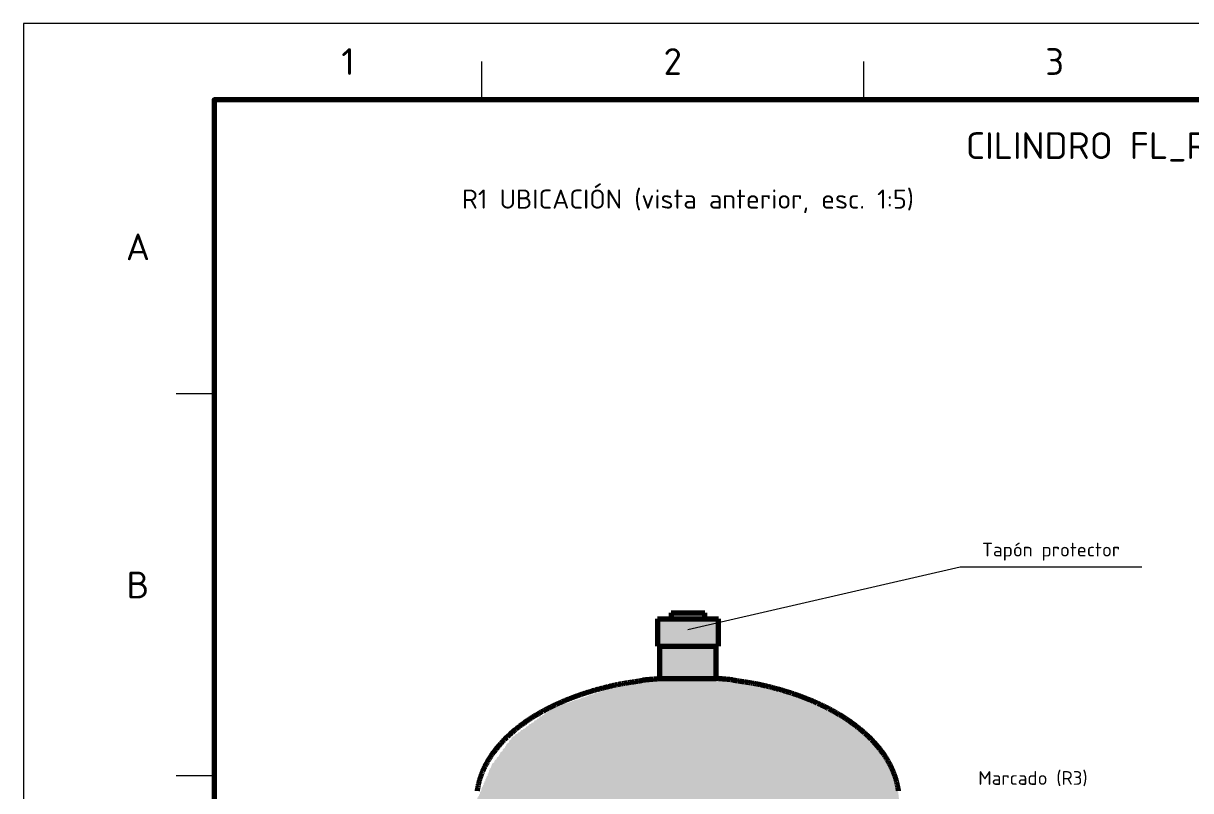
# Model space of a CAD drawing. Header units: millimetres. Extents: x 0 to 1554, y 0 to 420.
# Drawn here: x 1134 to 1286.8, y 196.6 to 297 of the extents above; entities that cross this region are included whole.
import ezdxf
from ezdxf.enums import TextEntityAlignment as Align

# ---------------------------------------------------------------- set-up
doc = ezdxf.new("R2010")
doc.units = ezdxf.units.MM
for name, color, linetype, lineweight in [('01-VISIBLE', 7, 'CONTINUOUS', 70), ('06-TEXTO', 7, 'CONTINUOUS', 25), ('07-RECUADRO', 7, 'CONTINUOUS', 70), ('08-FINA', 5, 'CONTINUOUS', 18), ('13-GRAFICA', 30, 'CONTINUOUS', 18)]:
    doc.layers.add(name, color=color, linetype=linetype, lineweight=lineweight)
doc.styles.add('ISO3098', font='isocpeur.ttf')

msp = doc.modelspace()

# ---------------------------------------------------------------- hatches: boundary and pattern name
at = {"layer": '08-FINA'}
h = msp.add_hatch(color=7, dxfattribs=at)
h.dxf.hatch_style = 1
h.paths.add_polyline_path([(1221, 217.664), (1223.526, 217.836), (1223.346, 218.615)])
at = {"layer": '13-GRAFICA', "true_color": 0xffd200}
h = msp.add_hatch(color=7, dxfattribs=at)
h.dxf.hatch_style = 1
h.paths.add_polyline_path([(1216.958, 215.5), (1216.958, 219.1), (1218.758, 219.1), (1218.758, 219.9), (1223.158, 219.9), (1223.158, 219.1), (1224.958, 219.1), (1224.958, 215.5)])
at = {"layer": '13-GRAFICA', "true_color": 0xb21820}
h = msp.add_hatch(color=7, dxfattribs=at)
h.dxf.hatch_style = 1
h.paths.add_polyline_path([(1217.258, 211.8), (1217.258, 215.5), (1224.658, 215.5), (1224.658, 211.8)])
h = msp.add_hatch(color=7, dxfattribs=at)
h.dxf.hatch_style = 1
h.paths.add_polyline_path([(1193.458, 195.7), (1193.558, 195.7), (1193.558, 195.9), (1193.658, 195.9), (1193.658, 196.1), (1193.758, 196.1), (1193.758, 196.4), (1193.858, 196.4), (1193.858, 196.6), (1193.958, 196.6), (1193.958, 196.9), (1194.058, 196.9), (1194.058, 197.1), (1194.158, 197.1), (1194.158, 197.3), (1194.258, 197.3), (1194.258, 197.6), (1194.358, 197.6), (1194.358, 197.8), (1194.458, 197.8), (1194.458, 198.1), (1194.558, 198.1), (1194.558, 198.3), (1194.658, 198.3), (1194.658, 198.5), (1194.758, 198.5), (1194.758, 198.8), (1194.858, 198.8), (1194.858, 199), (1194.958, 199), (1194.958, 199.3), (1195.058, 199.3), (1195.058, 199.5), (1195.158, 199.5), (1195.358, 200.1), (1195.658, 200.3), (1195.658, 200.5), (1195.758, 200.5), (1195.758, 200.6), (1195.958, 200.7), (1195.958, 200.9), (1196.258, 201.1), (1196.258, 201.3), (1196.358, 201.3), (1196.458, 201.6), (1196.758, 201.8), (1196.758, 202), (1197.058, 202.2), (1197.058, 202.4), (1197.158, 202.4), (1197.258, 202.7), (1197.558, 202.9), (1197.558, 203.1), (1197.858, 203.3), (1197.858, 203.5), (1197.958, 203.5), (1198.058, 203.7), (1198.258, 203.7), (1198.458, 204), (1198.658, 204), (1198.758, 204.2), (1198.958, 204.2), (1199.158, 204.5), (1199.358, 204.5), (1199.458, 204.7), (1199.658, 204.7), (1199.658, 204.8), (1199.758, 204.8), (1199.858, 205), (1200.058, 205), (1200.258, 205.3), (1200.458, 205.3), (1200.558, 205.5), (1200.758, 205.5), (1200.958, 205.8), (1201.158, 205.8), (1201.258, 206), (1201.458, 206), (1201.658, 206.3), (1201.858, 206.3), (1201.958, 206.5), (1202.158, 206.5), (1202.358, 206.8), (1202.558, 206.8), (1202.658, 207), (1202.858, 207), (1203.058, 207.3), (1203.458, 207.4), (1203.458, 207.5), (1203.758, 207.5), (1203.758, 207.6), (1204.358, 207.7), (1204.358, 207.8), (1204.558, 207.8), (1204.558, 207.9), (1204.858, 207.9), (1204.858, 208), (1205.158, 208), (1205.158, 208.1), (1205.458, 208.1), (1205.458, 208.2), (1205.758, 208.2), (1205.758, 208.3), (1206.058, 208.3), (1206.058, 208.4), (1206.958, 208.6), (1206.958, 208.7), (1207.158, 208.7), (1207.158, 208.8), (1207.458, 208.8), (1207.458, 208.9), (1207.758, 208.9), (1207.758, 209), (1208.058, 209), (1208.058, 209.1), (1208.358, 209.1), (1208.358, 209.2), (1208.658, 209.2), (1208.658, 209.3), (1209.558, 209.5), (1209.558, 209.6), (1209.758, 209.6), (1209.758, 209.7), (1210.058, 209.7), (1210.058, 209.8), (1210.358, 209.8), (1210.358, 209.9), (1210.658, 209.9), (1210.658, 210), (1210.958, 210), (1210.958, 210.1), (1211.258, 210.1), (1211.258, 210.2), (1212.158, 210.4), (1212.158, 210.5), (1212.358, 210.5), (1212.358, 210.6), (1213.058, 210.6), (1213.058, 210.7), (1213.758, 210.7), (1213.758, 210.8), (1214.458, 210.8), (1214.458, 210.9), (1215.158, 210.9), (1215.158, 211), (1215.958, 211), (1215.958, 211.1), (1216.658, 211.1), (1216.658, 211.2), (1225.358, 211.2), (1225.358, 211.1), (1226.158, 211.1), (1226.158, 211), (1226.958, 211), (1226.958, 210.9), (1227.658, 210.9), (1227.658, 210.8), (1228.458, 210.8), (1228.458, 210.7), (1229.858, 210.6), (1229.858, 210.5), (1230.658, 210.4), (1230.658, 210.3), (1230.958, 210.3), (1230.958, 210.2), (1231.358, 210.2), (1231.358, 210.1), (1232.558, 209.9), (1232.558, 209.8), (1232.858, 209.8), (1232.858, 209.7), (1234.058, 209.5), (1234.058, 209.4), (1234.358, 209.4), (1234.358, 209.3), (1234.758, 209.3), (1234.758, 209.2), (1235.058, 209.2), (1235.058, 209.1), (1235.558, 209), (1235.558, 208.9), (1235.758, 208.9), (1235.758, 208.8), (1236.058, 208.8), (1236.058, 208.7), (1236.258, 208.7), (1236.258, 208.6), (1236.458, 208.6), (1236.458, 208.5), (1236.758, 208.5), (1236.758, 208.4), (1236.958, 208.4), (1236.958, 208.3), (1237.158, 208.3), (1237.158, 208.2), (1237.458, 208.2), (1237.458, 208.1), (1237.658, 208.1), (1237.658, 208), (1237.958, 208), (1237.958, 207.9), (1238.158, 207.9), (1238.158, 207.8), (1238.358, 207.8), (1238.358, 207.7), (1238.658, 207.7), (1238.658, 207.6), (1238.858, 207.6), (1238.858, 207.5), (1239.158, 207.5), (1239.158, 207.4), (1239.358, 207.4), (1239.458, 207.2), (1239.858, 207.1), (1239.958, 206.9), (1240.358, 206.8), (1240.458, 206.6), (1240.858, 206.5), (1240.958, 206.3), (1241.358, 206.2), (1241.458, 206), (1241.858, 205.9), (1241.858, 205.8), (1242.158, 205.7), (1242.258, 205.5), (1242.458, 205.5), (1242.758, 205.1), (1242.958, 205.1), (1243.358, 204.6), (1243.558, 204.6), (1243.858, 204.2), (1244.058, 204.2), (1244.458, 203.7), (1244.658, 203.7), (1244.658, 203.6), (1244.958, 203.4), (1244.958, 203.2), (1245.058, 203.2), (1245.058, 203.1), (1245.758, 202.5), (1245.758, 202.3), (1246.358, 201.8), (1246.458, 201.4), (1246.658, 201.3), (1246.658, 201.1), (1246.758, 201.1), (1246.858, 200.8), (1247.058, 200.7), (1247.158, 200.3), (1247.258, 200.3), (1247.358, 200), (1247.558, 199.9), (1247.658, 199.3), (1247.758, 199.3), (1247.758, 199.1), (1247.858, 199.1), (1247.958, 198.5), (1248.058, 198.5), (1248.158, 198), (1248.258, 198), (1248.258, 197.7), (1248.358, 197.7), (1248.658, 195.2), (1248.558, 195.2), (1248.558, 195.1), (1193.458, 195.1), (1193.458, 195.2), (1193.358, 195.2)])
h = msp.add_hatch(color=7, dxfattribs=at)
h.dxf.hatch_style = 1
h.paths.add_polyline_path([(1217.158, 211.8), (1224.858, 211.8), (1224.858, 211.7), (1225.158, 211.6), (1225.158, 211.3), (1225.258, 211.3), (1225.258, 211.2), (1216.758, 211.2), (1216.758, 211.4), (1216.858, 211.4), (1216.858, 211.6), (1217.158, 211.7)])

# ---------------------------------------------------------------- linework, layer by layer
at = {"layer": '01-VISIBLE'}
for p, q in [((1217, 219.07), (1217, 215.47)), ((1218.8, 219.87), (1218.8, 219.07)), ((1223.2, 219.07), (1223.2, 219.87)), ((1225, 215.47), (1225, 219.07)), ((1217.3, 211.27), (1217.3, 215.47)), ((1224.7, 211.27), (1224.7, 215.47)), ((1224.502, 211.27), (1224.502, 211.27))]:
    msp.add_line(p, q, dxfattribs=at)
for points in [[(1217, 219.07), (1217.08, 219.07), (1217.16, 219.07), (1217.24, 219.07), (1217.32, 219.07), (1217.4, 219.07), (1217.48, 219.07), (1217.56, 219.07), (1217.64, 219.07), (1217.72, 219.07), (1217.8, 219.07), (1217.88, 219.07), (1217.96, 219.07), (1218.04, 219.07), (1218.12, 219.07), (1218.2, 219.07), (1218.28, 219.07), (1218.36, 219.07), (1218.44, 219.07), (1218.52, 219.07), (1218.6, 219.07), (1218.68, 219.07), (1218.76, 219.07), (1218.84, 219.07), (1218.92, 219.07), (1219, 219.07), (1219.08, 219.07), (1219.16, 219.07), (1219.24, 219.07), (1219.32, 219.07), (1219.4, 219.07), (1219.48, 219.07), (1219.56, 219.07), (1219.64, 219.07), (1219.72, 219.07), (1219.8, 219.07), (1219.88, 219.07), (1219.96, 219.07), (1220.04, 219.07), (1220.12, 219.07), (1220.2, 219.07), (1220.28, 219.07), (1220.36, 219.07), (1220.44, 219.07), (1220.52, 219.07), (1220.6, 219.07), (1220.68, 219.07), (1220.76, 219.07), (1220.84, 219.07), (1220.92, 219.07), (1221, 219.07), (1221.08, 219.07), (1221.16, 219.07), (1221.24, 219.07), (1221.32, 219.07), (1221.4, 219.07), (1221.48, 219.07), (1221.56, 219.07), (1221.64, 219.07), (1221.72, 219.07), (1221.8, 219.07), (1221.88, 219.07), (1221.96, 219.07), (1222.04, 219.07), (1222.12, 219.07), (1222.2, 219.07), (1222.28, 219.07), (1222.36, 219.07), (1222.44, 219.07), (1222.52, 219.07), (1222.6, 219.07), (1222.68, 219.07), (1222.76, 219.07), (1222.84, 219.07), (1222.92, 219.07), (1223, 219.07), (1223.08, 219.07), (1223.16, 219.07), (1223.24, 219.07), (1223.32, 219.07), (1223.4, 219.07), (1223.48, 219.07), (1223.56, 219.07), (1223.64, 219.07), (1223.72, 219.07), (1223.8, 219.07), (1223.88, 219.07), (1223.96, 219.07), (1224.04, 219.07), (1224.12, 219.07), (1224.2, 219.07), (1224.28, 219.07), (1224.36, 219.07), (1224.44, 219.07), (1224.52, 219.07), (1224.6, 219.07), (1224.68, 219.07), (1224.76, 219.07), (1224.84, 219.07), (1224.92, 219.07), (1225, 219.07)], [(1218.8, 219.87), (1218.88, 219.87), (1218.96, 219.87), (1219.04, 219.87), (1219.12, 219.87), (1219.2, 219.87), (1219.28, 219.87), (1219.36, 219.87), (1219.44, 219.87), (1219.52, 219.87), (1219.6, 219.87), (1219.68, 219.87), (1219.76, 219.87), (1219.84, 219.87), (1219.92, 219.87), (1220, 219.87), (1220.08, 219.87), (1220.16, 219.87), (1220.24, 219.87), (1220.32, 219.87), (1220.4, 219.87), (1220.48, 219.87), (1220.56, 219.87), (1220.64, 219.87), (1220.72, 219.87), (1220.8, 219.87), (1220.88, 219.87), (1220.96, 219.87), (1221.04, 219.87), (1221.12, 219.87), (1221.2, 219.87), (1221.28, 219.87), (1221.36, 219.87), (1221.44, 219.87), (1221.52, 219.87), (1221.6, 219.87), (1221.68, 219.87), (1221.76, 219.87), (1221.84, 219.87), (1221.92, 219.87), (1222, 219.87), (1222.08, 219.87), (1222.16, 219.87), (1222.24, 219.87), (1222.32, 219.87), (1222.4, 219.87), (1222.48, 219.87), (1222.56, 219.87), (1222.64, 219.87), (1222.72, 219.87), (1222.8, 219.87), (1222.88, 219.87), (1222.96, 219.87), (1223.04, 219.87), (1223.12, 219.87), (1223.2, 219.87)], [(1217, 215.47), (1217.08, 215.47), (1217.16, 215.47), (1217.24, 215.47), (1217.32, 215.47), (1217.4, 215.47), (1217.48, 215.47), (1217.56, 215.47), (1217.64, 215.47), (1217.72, 215.47), (1217.8, 215.47), (1217.88, 215.47), (1217.96, 215.47), (1218.04, 215.47), (1218.12, 215.47), (1218.2, 215.47), (1218.28, 215.47), (1218.36, 215.47), (1218.44, 215.47), (1218.52, 215.47), (1218.6, 215.47), (1218.68, 215.47), (1218.76, 215.47), (1218.84, 215.47), (1218.92, 215.47), (1219, 215.47), (1219.08, 215.47), (1219.16, 215.47), (1219.24, 215.47), (1219.32, 215.47), (1219.4, 215.47), (1219.48, 215.47), (1219.56, 215.47), (1219.64, 215.47), (1219.72, 215.47), (1219.8, 215.47), (1219.88, 215.47), (1219.96, 215.47), (1220.04, 215.47), (1220.12, 215.47), (1220.2, 215.47), (1220.28, 215.47), (1220.36, 215.47), (1220.44, 215.47), (1220.52, 215.47), (1220.6, 215.47), (1220.68, 215.47), (1220.76, 215.47), (1220.84, 215.47), (1220.92, 215.47), (1221, 215.47), (1221.08, 215.47), (1221.16, 215.47), (1221.24, 215.47), (1221.32, 215.47), (1221.4, 215.47), (1221.48, 215.47), (1221.56, 215.47), (1221.64, 215.47), (1221.72, 215.47), (1221.8, 215.47), (1221.88, 215.47), (1221.96, 215.47), (1222.04, 215.47), (1222.12, 215.47), (1222.2, 215.47), (1222.28, 215.47), (1222.36, 215.47), (1222.44, 215.47), (1222.52, 215.47), (1222.6, 215.47), (1222.68, 215.47), (1222.76, 215.47), (1222.84, 215.47), (1222.92, 215.47), (1223, 215.47), (1223.08, 215.47), (1223.16, 215.47), (1223.24, 215.47), (1223.32, 215.47), (1223.4, 215.47), (1223.48, 215.47), (1223.56, 215.47), (1223.64, 215.47), (1223.72, 215.47), (1223.8, 215.47), (1223.88, 215.47), (1223.96, 215.47), (1224.04, 215.47), (1224.12, 215.47), (1224.2, 215.47), (1224.28, 215.47), (1224.36, 215.47), (1224.44, 215.47), (1224.52, 215.47), (1224.6, 215.47), (1224.68, 215.47), (1224.76, 215.47), (1224.84, 215.47), (1224.92, 215.47), (1225, 215.47)], [(1193.437, 196.558), (1193.448, 196.637), (1193.46, 196.716), (1193.472, 196.795), (1193.486, 196.874), (1193.499, 196.953), (1193.514, 197.032), (1193.529, 197.111), (1193.545, 197.189), (1193.561, 197.267), (1193.578, 197.346), (1193.596, 197.424), (1193.614, 197.502), (1193.633, 197.58), (1193.653, 197.657), (1193.673, 197.735), (1193.694, 197.812), (1193.715, 197.889), (1193.737, 197.966), (1193.76, 198.043), (1193.783, 198.12), (1193.807, 198.196), (1193.831, 198.273), (1193.856, 198.349), (1193.882, 198.425), (1193.908, 198.5), (1193.934, 198.576), (1193.962, 198.651), (1193.989, 198.726), (1194.018, 198.801), (1194.047, 198.876), (1194.076, 198.95), (1194.106, 199.025), (1194.137, 199.099), (1194.168, 199.172), (1194.2, 199.246), (1194.232, 199.319), (1194.265, 199.392), (1194.298, 199.465), (1194.332, 199.538), (1194.366, 199.61), (1194.401, 199.682), (1194.436, 199.754), (1194.472, 199.826), (1194.508, 199.897), (1194.545, 199.969), (1194.582, 200.039), (1194.62, 200.11), (1194.658, 200.18), (1194.697, 200.251), (1194.736, 200.32), (1194.776, 200.39), (1194.816, 200.459), (1194.856, 200.529), (1194.897, 200.597), (1194.939, 200.666), (1194.981, 200.734), (1195.023, 200.802), (1195.066, 200.87), (1195.109, 200.937), (1195.152, 201.005), (1195.196, 201.072), (1195.241, 201.138), (1195.286, 201.205), (1195.331, 201.271), (1195.376, 201.337), (1195.422, 201.402), (1195.469, 201.468), (1195.515, 201.533), (1195.562, 201.598), (1195.61, 201.662), (1195.658, 201.726), (1195.706, 201.79), (1195.754, 201.854), (1195.803, 201.918), (1195.852, 201.981), (1195.902, 202.044), (1195.952, 202.106), (1196.002, 202.169), (1196.053, 202.231), (1196.104, 202.293), (1196.155, 202.354), (1196.206, 202.415), (1196.258, 202.476), (1196.311, 202.537), (1196.363, 202.597), (1196.416, 202.658), (1196.469, 202.718), (1196.523, 202.777), (1196.576, 202.837), (1196.631, 202.896), (1196.685, 202.954), (1196.74, 203.013), (1196.794, 203.071), (1196.85, 203.129), (1196.905, 203.187), (1196.961, 203.245), (1197.017, 203.302), (1197.073, 203.359), (1197.13, 203.416), (1197.187, 203.472), (1197.244, 203.528), (1197.301, 203.584), (1197.359, 203.64), (1197.417, 203.695), (1197.475, 203.75), (1197.533, 203.805), (1197.592, 203.86), (1197.651, 203.914), (1197.71, 203.968), (1197.769, 204.022), (1197.829, 204.075), (1197.888, 204.129), (1197.948, 204.182), (1198.009, 204.235), (1198.069, 204.287), (1198.13, 204.339), (1198.191, 204.391), (1198.252, 204.443), (1198.313, 204.495), (1198.374, 204.546), (1198.436, 204.597), (1198.498, 204.648), (1198.56, 204.698), (1198.623, 204.749), (1198.685, 204.799), (1198.748, 204.849), (1198.811, 204.898), (1198.874, 204.947), (1198.937, 204.996), (1199.001, 205.045), (1199.064, 205.094), (1199.128, 205.142), (1199.192, 205.19), (1199.257, 205.238), (1199.321, 205.286), (1199.386, 205.333), (1199.45, 205.38), (1199.515, 205.427), (1199.58, 205.474), (1199.646, 205.52), (1199.711, 205.566), (1199.777, 205.612), (1199.842, 205.658), (1199.908, 205.704), (1199.974, 205.749), (1200.041, 205.794), (1200.107, 205.839), (1200.174, 205.883), (1200.24, 205.928), (1200.307, 205.972), (1200.374, 206.016), (1200.441, 206.059), (1200.509, 206.103), (1200.576, 206.146), (1200.644, 206.189), (1200.711, 206.232), (1200.779, 206.274), (1200.847, 206.317), (1200.915, 206.359), (1200.984, 206.401), (1201.052, 206.443), (1201.12, 206.484), (1201.189, 206.525), (1201.258, 206.566), (1201.327, 206.607), (1201.396, 206.648), (1201.465, 206.688), (1201.534, 206.728), (1201.604, 206.768), (1201.673, 206.808), (1201.743, 206.848), (1201.813, 206.887), (1201.883, 206.926), (1201.953, 206.965), (1202.023, 207.004), (1202.093, 207.042), (1202.163, 207.08), (1202.234, 207.119), (1202.304, 207.156), (1202.375, 207.194), (1202.446, 207.232), (1202.517, 207.269), (1202.588, 207.306), (1202.659, 207.343), (1202.73, 207.38), (1202.801, 207.416), (1202.873, 207.452), (1202.944, 207.488), (1203.016, 207.524), (1203.088, 207.56), (1203.159, 207.595), (1203.231, 207.631), (1203.303, 207.666), (1203.375, 207.701), (1203.448, 207.735), (1203.52, 207.77), (1203.592, 207.804), (1203.665, 207.838), (1203.737, 207.872), (1203.81, 207.906), (1203.883, 207.939), (1203.955, 207.973), (1204.028, 208.006), (1204.101, 208.039), (1204.174, 208.072), (1204.248, 208.104), (1204.321, 208.137), (1204.394, 208.169), (1204.468, 208.201), (1204.541, 208.233), (1204.615, 208.265), (1204.688, 208.296), (1204.762, 208.327), (1204.836, 208.358), (1204.91, 208.389), (1204.984, 208.42), (1205.058, 208.451), (1205.132, 208.481), (1205.206, 208.511), (1205.28, 208.541), (1205.355, 208.571), (1205.429, 208.601), (1205.503, 208.63), (1205.578, 208.66), (1205.653, 208.689), (1205.727, 208.718), (1205.802, 208.746), (1205.877, 208.775), (1205.952, 208.804), (1206.027, 208.832), (1206.102, 208.86), (1206.177, 208.888), (1206.252, 208.916), (1206.327, 208.943), (1206.402, 208.971), (1206.477, 208.998), (1206.553, 209.025), (1206.628, 209.052), (1206.704, 209.079), (1206.779, 209.106), (1206.855, 209.132), (1206.931, 209.158), (1207.006, 209.184), (1207.082, 209.21), (1207.158, 209.236), (1207.234, 209.261), (1207.31, 209.287), (1207.386, 209.312), (1207.462, 209.337), (1207.538, 209.361), (1207.615, 209.386), (1207.691, 209.41), (1207.767, 209.435), (1207.844, 209.459), (1207.92, 209.482), (1207.997, 209.506), (1208.073, 209.53), (1208.15, 209.553), (1208.226, 209.576), (1208.303, 209.599), (1208.38, 209.622), (1208.457, 209.644), (1208.534, 209.667), (1208.611, 209.689), (1208.688, 209.711), (1208.765, 209.733), (1208.842, 209.755), (1208.919, 209.777), (1208.996, 209.799), (1209.073, 209.82), (1209.15, 209.841), (1209.228, 209.862), (1209.305, 209.883), (1209.382, 209.904), (1209.459, 209.925), (1209.537, 209.946), (1209.614, 209.966), (1209.692, 209.987), (1209.769, 210.007), (1209.847, 210.027), (1209.924, 210.048), (1210.002, 210.068), (1210.079, 210.088), (1210.157, 210.108), (1210.234, 210.127), (1210.312, 210.147), (1210.39, 210.167), (1210.468, 210.186), (1210.545, 210.205), (1210.623, 210.225), (1210.701, 210.244), (1210.779, 210.263), (1210.856, 210.282), (1210.934, 210.3), (1211.012, 210.319), (1211.09, 210.337), (1211.168, 210.355), (1211.246, 210.373), (1211.325, 210.39), (1211.403, 210.407), (1211.481, 210.424), (1211.559, 210.441), (1211.638, 210.458), (1211.716, 210.474), (1211.795, 210.49), (1211.873, 210.505), (1211.952, 210.521), (1212.031, 210.536), (1212.109, 210.551), (1212.188, 210.565), (1212.267, 210.58), (1212.346, 210.594), (1212.424, 210.608), (1212.503, 210.622), (1212.582, 210.635), (1212.661, 210.649), (1212.74, 210.662), (1212.819, 210.675), (1212.898, 210.688), (1212.977, 210.701), (1213.057, 210.713), (1213.136, 210.725), (1213.215, 210.738), (1213.294, 210.75), (1213.373, 210.762), (1213.452, 210.774), (1213.532, 210.786), (1213.611, 210.798), (1213.69, 210.809), (1213.769, 210.821), (1213.849, 210.833), (1213.928, 210.844), (1214.007, 210.856), (1214.086, 210.868), (1214.166, 210.879), (1214.245, 210.891), (1214.324, 210.903), (1214.403, 210.915), (1214.482, 210.927), (1214.562, 210.939), (1214.641, 210.951), (1214.72, 210.963), (1214.799, 210.976), (1214.878, 210.989), (1214.957, 211.003), (1215.035, 211.02), (1215.111, 211.044), (1215.186, 211.072), (1215.265, 211.086), (1215.345, 211.096), (1215.424, 211.104), (1215.504, 211.112), (1215.584, 211.119), (1215.663, 211.127), (1215.743, 211.133), (1215.823, 211.14), (1215.903, 211.147), (1215.983, 211.153), (1216.063, 211.16), (1216.142, 211.166), (1216.222, 211.173), (1216.302, 211.179), (1216.382, 211.186), (1216.462, 211.192), (1216.542, 211.198), (1216.621, 211.204), (1216.701, 211.21), (1216.781, 211.216), (1216.861, 211.222), (1216.941, 211.228), (1217.021, 211.234), (1217.101, 211.24), (1217.181, 211.246), (1217.26, 211.252), (1217.34, 211.258), (1217.42, 211.264), (1217.5, 211.27)], [(1217.3, 211.27), (1217.38, 211.27), (1217.461, 211.27), (1217.541, 211.27), (1217.622, 211.27), (1217.702, 211.27), (1217.783, 211.27), (1217.863, 211.27), (1217.944, 211.27), (1218.024, 211.27), (1218.104, 211.27), (1218.185, 211.27), (1218.265, 211.27), (1218.346, 211.27), (1218.426, 211.27), (1218.507, 211.27), (1218.587, 211.27), (1218.667, 211.27), (1218.748, 211.27), (1218.828, 211.27), (1218.909, 211.27), (1218.989, 211.27), (1219.07, 211.27), (1219.15, 211.27), (1219.23, 211.27), (1219.311, 211.27), (1219.391, 211.27), (1219.472, 211.27), (1219.552, 211.27), (1219.633, 211.27), (1219.713, 211.27), (1219.794, 211.27), (1219.874, 211.27), (1219.954, 211.27), (1220.035, 211.27), (1220.115, 211.27), (1220.196, 211.27), (1220.276, 211.27), (1220.357, 211.27), (1220.437, 211.27), (1220.517, 211.27), (1220.598, 211.27), (1220.678, 211.27), (1220.759, 211.27), (1220.839, 211.27), (1220.92, 211.27), (1221, 211.27), (1221.08, 211.27), (1221.161, 211.27), (1221.241, 211.27), (1221.322, 211.27), (1221.402, 211.27), (1221.483, 211.27), (1221.563, 211.27), (1221.644, 211.27), (1221.724, 211.27), (1221.804, 211.27), (1221.885, 211.27), (1221.965, 211.27), (1222.046, 211.27), (1222.126, 211.27), (1222.207, 211.27), (1222.287, 211.27), (1222.367, 211.27), (1222.448, 211.27), (1222.528, 211.27), (1222.609, 211.27), (1222.689, 211.27), (1222.77, 211.27), (1222.85, 211.27), (1222.93, 211.27), (1223.011, 211.27), (1223.091, 211.27), (1223.172, 211.27), (1223.252, 211.27), (1223.333, 211.27), (1223.413, 211.27), (1223.494, 211.27), (1223.574, 211.27), (1223.654, 211.27), (1223.735, 211.27), (1223.815, 211.27), (1223.896, 211.27), (1223.976, 211.27), (1224.057, 211.27), (1224.137, 211.27), (1224.217, 211.27), (1224.298, 211.27), (1224.378, 211.27), (1224.459, 211.27), (1224.539, 211.27), (1224.62, 211.27), (1224.7, 211.27)], [(1248.563, 196.558), (1248.552, 196.637), (1248.54, 196.716), (1248.528, 196.795), (1248.514, 196.874), (1248.501, 196.953), (1248.486, 197.032), (1248.471, 197.11), (1248.455, 197.189), (1248.439, 197.267), (1248.422, 197.346), (1248.404, 197.424), (1248.386, 197.502), (1248.367, 197.58), (1248.348, 197.657), (1248.327, 197.735), (1248.307, 197.812), (1248.285, 197.889), (1248.263, 197.966), (1248.241, 198.043), (1248.218, 198.12), (1248.194, 198.196), (1248.169, 198.273), (1248.144, 198.349), (1248.119, 198.425), (1248.093, 198.5), (1248.066, 198.576), (1248.039, 198.651), (1248.011, 198.726), (1247.982, 198.801), (1247.953, 198.876), (1247.924, 198.95), (1247.894, 199.024), (1247.863, 199.098), (1247.832, 199.172), (1247.8, 199.246), (1247.768, 199.319), (1247.735, 199.392), (1247.702, 199.465), (1247.668, 199.538), (1247.634, 199.61), (1247.599, 199.682), (1247.564, 199.754), (1247.528, 199.826), (1247.492, 199.897), (1247.455, 199.968), (1247.418, 200.039), (1247.38, 200.11), (1247.342, 200.18), (1247.303, 200.25), (1247.264, 200.32), (1247.224, 200.39), (1247.184, 200.459), (1247.144, 200.528), (1247.103, 200.597), (1247.061, 200.666), (1247.019, 200.734), (1246.977, 200.802), (1246.935, 200.87), (1246.891, 200.937), (1246.848, 201.004), (1246.804, 201.071), (1246.76, 201.138), (1246.715, 201.205), (1246.67, 201.271), (1246.624, 201.337), (1246.578, 201.402), (1246.532, 201.468), (1246.485, 201.533), (1246.438, 201.597), (1246.391, 201.662), (1246.343, 201.726), (1246.295, 201.79), (1246.246, 201.854), (1246.197, 201.917), (1246.148, 201.981), (1246.099, 202.043), (1246.049, 202.106), (1245.998, 202.168), (1245.948, 202.231), (1245.897, 202.292), (1245.846, 202.354), (1245.794, 202.415), (1245.742, 202.476), (1245.69, 202.537), (1245.637, 202.597), (1245.584, 202.657), (1245.531, 202.717), (1245.478, 202.777), (1245.424, 202.836), (1245.37, 202.895), (1245.316, 202.954), (1245.261, 203.013), (1245.206, 203.071), (1245.151, 203.129), (1245.095, 203.187), (1245.04, 203.244), (1244.984, 203.302), (1244.927, 203.359), (1244.871, 203.415), (1244.814, 203.472), (1244.757, 203.528), (1244.699, 203.584), (1244.642, 203.639), (1244.584, 203.695), (1244.526, 203.75), (1244.467, 203.805), (1244.409, 203.859), (1244.35, 203.914), (1244.291, 203.968), (1244.232, 204.022), (1244.172, 204.075), (1244.112, 204.128), (1244.052, 204.181), (1243.992, 204.234), (1243.932, 204.287), (1243.871, 204.339), (1243.81, 204.391), (1243.749, 204.443), (1243.688, 204.494), (1243.626, 204.546), (1243.564, 204.597), (1243.502, 204.647), (1243.44, 204.698), (1243.378, 204.748), (1243.315, 204.798), (1243.253, 204.848), (1243.19, 204.898), (1243.127, 204.947), (1243.063, 204.996), (1243, 205.045), (1242.936, 205.093), (1242.872, 205.142), (1242.808, 205.19), (1242.744, 205.238), (1242.68, 205.285), (1242.615, 205.333), (1242.55, 205.38), (1242.485, 205.427), (1242.42, 205.473), (1242.355, 205.52), (1242.289, 205.566), (1242.224, 205.612), (1242.158, 205.658), (1242.092, 205.703), (1242.026, 205.749), (1241.96, 205.794), (1241.894, 205.838), (1241.827, 205.883), (1241.76, 205.927), (1241.693, 205.971), (1241.627, 206.015), (1241.559, 206.059), (1241.492, 206.102), (1241.425, 206.146), (1241.357, 206.189), (1241.289, 206.231), (1241.222, 206.274), (1241.154, 206.316), (1241.085, 206.359), (1241.017, 206.4), (1240.949, 206.442), (1240.88, 206.484), (1240.812, 206.525), (1240.743, 206.566), (1240.674, 206.607), (1240.605, 206.647), (1240.536, 206.688), (1240.466, 206.728), (1240.397, 206.768), (1240.328, 206.808), (1240.258, 206.847), (1240.188, 206.887), (1240.118, 206.926), (1240.048, 206.965), (1239.978, 207.003), (1239.908, 207.042), (1239.838, 207.08), (1239.767, 207.118), (1239.697, 207.156), (1239.626, 207.194), (1239.555, 207.231), (1239.484, 207.269), (1239.413, 207.306), (1239.342, 207.343), (1239.271, 207.379), (1239.2, 207.416), (1239.128, 207.452), (1239.057, 207.488), (1238.985, 207.524), (1238.913, 207.56), (1238.842, 207.595), (1238.77, 207.63), (1238.698, 207.666), (1238.626, 207.7), (1238.553, 207.735), (1238.481, 207.77), (1238.409, 207.804), (1238.336, 207.838), (1238.264, 207.872), (1238.191, 207.906), (1238.118, 207.939), (1238.046, 207.972), (1237.973, 208.006), (1237.9, 208.039), (1237.827, 208.071), (1237.753, 208.104), (1237.68, 208.136), (1237.607, 208.168), (1237.533, 208.2), (1237.46, 208.232), (1237.386, 208.264), (1237.313, 208.295), (1237.239, 208.327), (1237.165, 208.358), (1237.091, 208.389), (1237.017, 208.419), (1236.943, 208.45), (1236.869, 208.48), (1236.795, 208.511), (1236.721, 208.541), (1236.646, 208.57), (1236.572, 208.6), (1236.498, 208.63), (1236.423, 208.659), (1236.348, 208.688), (1236.274, 208.717), (1236.199, 208.746), (1236.124, 208.775), (1236.049, 208.803), (1235.974, 208.832), (1235.9, 208.86), (1235.824, 208.888), (1235.749, 208.915), (1235.674, 208.943), (1235.599, 208.971), (1235.524, 208.998), (1235.448, 209.025), (1235.373, 209.052), (1235.297, 209.079), (1235.222, 209.105), (1235.146, 209.132), (1235.071, 209.158), (1234.995, 209.184), (1234.919, 209.21), (1234.843, 209.235), (1234.767, 209.261), (1234.691, 209.286), (1234.615, 209.311), (1234.539, 209.336), (1234.463, 209.361), (1234.387, 209.386), (1234.31, 209.41), (1234.234, 209.434), (1234.158, 209.458), (1234.081, 209.482), (1234.005, 209.506), (1233.928, 209.529), (1233.851, 209.553), (1233.775, 209.576), (1233.698, 209.599), (1233.621, 209.621), (1233.544, 209.644), (1233.468, 209.667), (1233.391, 209.689), (1233.314, 209.711), (1233.237, 209.733), (1233.16, 209.755), (1233.082, 209.777), (1233.005, 209.798), (1232.928, 209.82), (1232.851, 209.841), (1232.774, 209.862), (1232.696, 209.883), (1232.619, 209.904), (1232.542, 209.925), (1232.464, 209.946), (1232.387, 209.966), (1232.31, 209.987), (1232.232, 210.007), (1232.155, 210.027), (1232.077, 210.047), (1232, 210.068), (1231.922, 210.088), (1231.844, 210.107), (1231.767, 210.127), (1231.689, 210.147), (1231.612, 210.166), (1231.534, 210.186), (1231.456, 210.205), (1231.378, 210.225), (1231.301, 210.244), (1231.223, 210.263), (1231.145, 210.281), (1231.067, 210.3), (1230.989, 210.318), (1230.911, 210.337), (1230.833, 210.354), (1230.755, 210.372), (1230.677, 210.39), (1230.599, 210.407), (1230.52, 210.424), (1230.442, 210.441), (1230.364, 210.457), (1230.285, 210.473), (1230.207, 210.489), (1230.128, 210.505), (1230.05, 210.52), (1229.971, 210.536), (1229.892, 210.551), (1229.813, 210.565), (1229.735, 210.58), (1229.656, 210.594), (1229.577, 210.608), (1229.498, 210.622), (1229.419, 210.635), (1229.34, 210.649), (1229.261, 210.662), (1229.182, 210.675), (1229.103, 210.688), (1229.024, 210.7), (1228.945, 210.713), (1228.866, 210.725), (1228.787, 210.737), (1228.707, 210.749), (1228.628, 210.762), (1228.549, 210.774), (1228.47, 210.785), (1228.391, 210.797), (1228.311, 210.809), (1228.232, 210.821), (1228.153, 210.833), (1228.074, 210.844), (1227.995, 210.856), (1227.915, 210.868), (1227.836, 210.879), (1227.757, 210.891), (1227.678, 210.903), (1227.598, 210.915), (1227.519, 210.927), (1227.44, 210.939), (1227.361, 210.951), (1227.282, 210.963), (1227.203, 210.976), (1227.124, 210.989), (1227.045, 211.003), (1226.966, 211.019), (1226.89, 211.042), (1226.816, 211.072), (1226.737, 211.085), (1226.657, 211.095), (1226.578, 211.104), (1226.498, 211.112), (1226.418, 211.119), (1226.339, 211.126), (1226.259, 211.133), (1226.179, 211.14), (1226.099, 211.147), (1226.019, 211.153), (1225.939, 211.16), (1225.86, 211.166), (1225.78, 211.173), (1225.7, 211.179), (1225.62, 211.185), (1225.54, 211.192), (1225.46, 211.198), (1225.381, 211.204), (1225.301, 211.21), (1225.221, 211.216), (1225.141, 211.222), (1225.061, 211.228), (1224.981, 211.234), (1224.901, 211.24), (1224.822, 211.246), (1224.742, 211.252), (1224.662, 211.258), (1224.582, 211.264), (1224.502, 211.27)]]:
    msp.add_lwpolyline(points, dxfattribs=at)
at = {"layer": '07-RECUADRO'}
msp.add_lwpolyline([(1159, 10), (1544, 10), (1544, 287), (1159, 287)], close=True, dxfattribs=at)
at = {"layer": '08-FINA'}
for p, q in [((1194, 287), (1194, 292)), ((1244, 287), (1244, 292)), ((1159, 248.5), (1154, 248.5)), ((1221, 217.664), (1256.65, 225.886)), ((1256.65, 225.886), (1280.41, 225.886)), ((1159, 198.5), (1154, 198.5))]:
    msp.add_line(p, q, dxfattribs=at)
msp.add_lwpolyline([(1134, 0), (1554, 0), (1554, 297), (1134, 297)], close=True, dxfattribs=at)

# ---------------------------------------------------------------- texts
at = {"layer": '06-TEXTO', "style": 'ISO3098'}
for s, height, p in [('1', 3.5, (1176.5, 292)), ('2', 3.5, (1219, 292)), ('3', 3.5, (1269, 292)), ('CILINDRO FL_REC_ABC_25kg - IDENTIFICACIÓN, PROTECCIÓN, PROTOCOLO Y EMBALAJE', 3.5, (1351.5, 281)), ('R1 UBICACIÓN (vista anterior, esc. 1:5)', 2.5, (1221, 274)), ('A', 3.5, (1149, 267.75)), ('B', 3.5, (1149, 223.5))]:
    msp.add_text(s, height=height, dxfattribs=at).set_placement(p, align=Align.MIDDLE_CENTER)
for s, p in [('Tapón protector', (1268.53, 226.686)), ('Marcado (R3)', (1266.154, 196.8))]:
    msp.add_text(s, height=1.8, dxfattribs=at).set_placement(p, align=Align.BOTTOM_CENTER)

doc.saveas('drawing.dxf')
